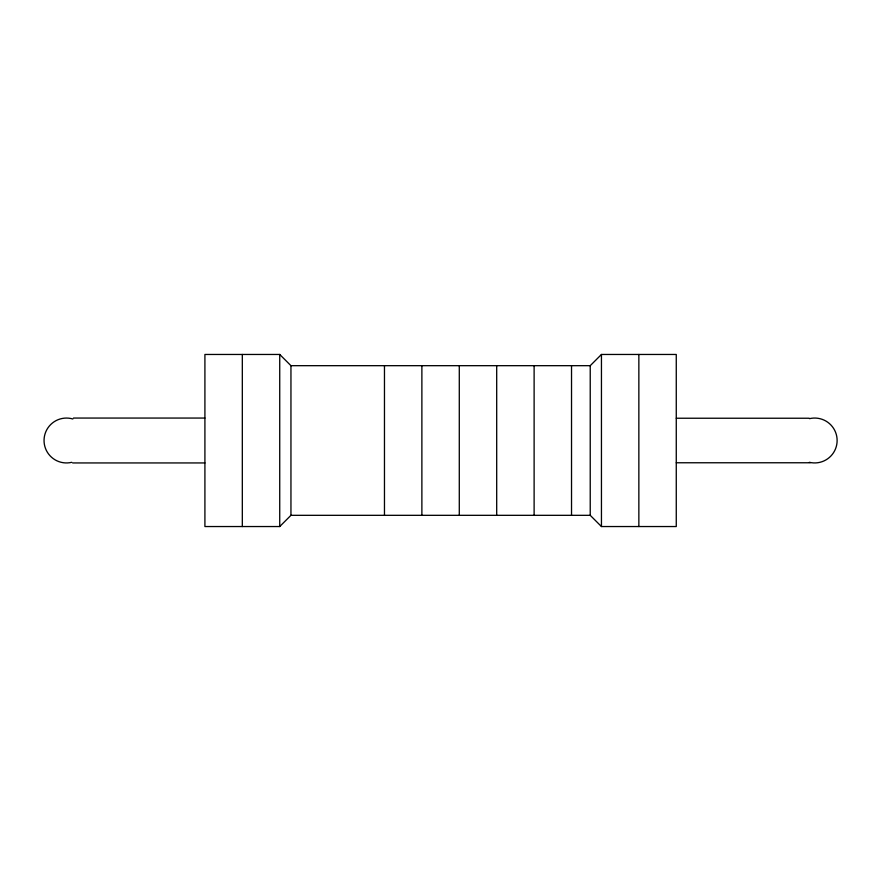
<?xml version="1.0" encoding="UTF-8"?>
<svg xmlns="http://www.w3.org/2000/svg" width="881" height="881" viewBox="0 0 881 881"><rect width="100%" height="100%" fill="white"/><g stroke="black" fill="none" stroke-linecap="round" stroke-linejoin="round"><path stroke-width="1.32" d="M279.729 526.541L290.95 515.319L590.226 515.319L601.448 526.541L676.267 526.541L676.267 354.459L601.448 354.459L590.226 365.681L290.95 365.681L279.729 354.459L204.91 354.459L204.91 526.541L279.729 526.541L279.729 354.459M73.475 418.057L204.91 418.057M676.267 418.233L809.187 418.233M676.267 462.767L810.146 462.767M72.649 462.943L204.91 462.943M638.857 354.459L638.857 526.541M601.448 354.459L601.448 526.541M590.226 365.681L590.226 515.319M571.527 365.681L571.527 515.319M534.117 365.681L534.117 515.319M496.697 365.681L496.697 515.319M459.287 365.681L459.287 515.319M421.878 365.681L421.878 515.319M384.468 365.681L384.468 515.319M290.95 365.681L290.95 515.319M242.319 354.459L242.319 526.541M809.529 418.651A22.443 22.443 0 0 1 837.126 440.577A22.443 22.443 0 0 1 809.375 462.305M71.735 462.327A22.443 22.443 0 0 1 44.05 439.916A22.443 22.443 0 0 1 72.859 418.982"/></g></svg>
